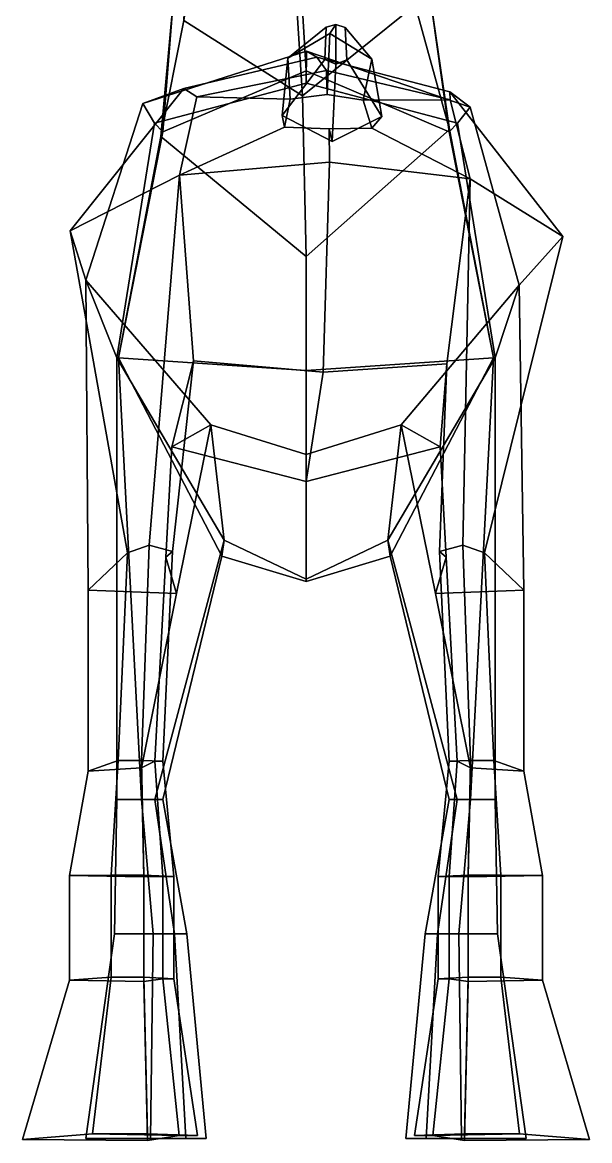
# Model space of a CAD drawing. Extents: x -101 to 82, y -151 to 354.
# Drawn here: x -81.5 to 81.5, y -151.2 to 170.4 of the extents above; entities that cross this region are included whole.
import ezdxf

# ---------------------------------------------------------------- set-up
doc = ezdxf.new("R2010")
doc.units = 0

msp = doc.modelspace()

# ---------------------------------------------------------------- linework, layer by layer
for points in [[(31.410402, 175.271545, 184.846634), (16.188528, 220.695557, 217.483261), (-2.658608, 174.608734, 220.766739), (-1.047773, 149.200211, 198.602615)], [(-35.136497, 170.925049, 184.734344), (-1.047773, 149.200211, 198.602615), (-2.658608, 174.608734, 220.766739), (-28.556501, 215.361633, 217.226913)], [(35.254559, 180.405136, 152.789444), (27.510719, 201.427094, 175.534698), (31.410402, 175.271545, 184.846634), (41.230251, 139.509827, 159.900742)], [(-41.73048, 137.53125, 159.882202), (-35.136497, 170.925049, 184.734344), (-33.845837, 196.250458, 175.361023), (-38.145973, 176.239349, 152.696121)], [(-41.158585, 138.887802, 120.85186), (-38.145973, 176.239349, 152.696121), (-1.71939, 185.054825, 150.291595), (0, 156.458618, 122.433411)], [(41.158585, 138.887802, 120.85186), (0, 156.458618, 122.433411), (-1.71939, 185.054825, 150.291595), (35.254559, 180.405136, 152.789444)], [(53.907078, 73.9496, 139.102173), (41.158585, 138.887802, 120.85186), (35.254559, 180.405136, 152.789444), (41.230251, 139.509827, 159.900742)], [(-53.907078, 73.9496, 139.102173), (-41.73048, 137.53125, 159.882202), (-38.145973, 176.239349, 152.696121), (-41.158585, 138.887802, 120.85186)], [(41.230251, 139.509827, 159.900742), (31.410402, 175.271545, 184.846634), (-1.047773, 149.200211, 198.602615), (0, 103.026436, 180.818054)], [(-41.73048, 137.53125, 159.882202), (0, 103.026436, 180.818054), (-1.047773, 149.200211, 198.602615), (-35.136497, 170.925049, 184.734344)], [(5.38526, 159.631973, -80.057076), (-6.868561, 143.61174, -70.669533), (-5.196888, 160.025024, -59.851757), (5.835191, 168.934219, -78.053284)], [(5.835191, 168.934219, -78.053284), (-5.196888, 160.025024, -59.851757), (6.861754, 167.136108, -57.362434), (8.564547, 169.779099, -77.655411)], [(8.567097, 158.325348, -80.075089), (5.38526, 159.631973, -80.057076), (5.835191, 168.934219, -78.053284), (8.564547, 169.779099, -77.655411)], [(11.292026, 168.871155, -77.600098), (8.564547, 169.779099, -77.655411), (6.861754, 167.136108, -57.362434), (18.916489, 159.746384, -57.849155)], [(8.567097, 158.325348, -80.075089), (8.564547, 169.779099, -77.655411), (11.292026, 168.871155, -77.600098), (11.7461, 159.558487, -79.528809)], [(11.7461, 159.558487, -79.528809), (11.292026, 168.871155, -77.600098), (18.916489, 159.746384, -57.849155), (21.764845, 143.280869, -68.291557)], [(-5.196888, 160.025024, -59.851757), (-4.55117, 148.253418, -50.792488), (6.123627, 149.595551, -51.984673), (6.861754, 167.136108, -57.362434)], [(18.916489, 159.746384, -57.849155), (6.861754, 167.136108, -57.362434), (6.123627, 149.595551, -51.984673), (16.411566, 148.011154, -49.051544)], [(-46.894424, 147.071457, 16.749117), (-43.558929, 141.392593, 90.707993), (0, 152.855362, 90.475754), (0.1373, 162.063141, 23.894629)], [(0.1373, 162.063141, 23.894629), (3.122683, 160.330109, -13.01123), (-35.152538, 151.305084, -17.962654), (-46.894424, 147.071457, 16.749117)], [(47.169022, 145.984482, 24.561026), (0.1373, 162.063141, 23.894629), (0, 152.855362, 90.475754), (43.558929, 141.392593, 90.707993)], [(0.1373, 162.063141, 23.894629), (47.169022, 145.984482, 24.561026), (41.365204, 150.420837, -11.607904), (3.122683, 160.330109, -13.01123)], [(3.122683, 160.330109, -13.01123), (5.885164, 156.558044, -47.613728), (-31.381207, 148.931519, -41.961479), (-35.152538, 151.305084, -17.962654)], [(-6.868561, 143.61174, -70.669533), (-6.161913, 140.266571, -57.865387), (-4.55117, 148.253418, -50.792488), (-5.196888, 160.025024, -59.851757)], [(8.567097, 158.325348, -80.075089), (7.548429, 136.106949, -72.238663), (-6.868561, 143.61174, -70.669533), (5.38526, 159.631973, -80.057076)], [(3.122683, 160.330109, -13.01123), (41.365204, 150.420837, -11.607904), (41.459686, 148.089783, -35.912094), (5.885164, 156.558044, -47.613728)], [(8.567097, 158.325348, -80.075089), (11.7461, 159.558487, -79.528809), (21.764845, 143.280869, -68.291557), (7.548429, 136.106949, -72.238663)], [(21.764845, 143.280869, -68.291557), (18.916489, 159.746384, -57.849155), (16.411566, 148.011154, -49.051544), (18.877327, 139.977219, -55.785892)], [(0, 152.855362, 90.475754), (-43.558929, 141.392593, 90.707993), (-41.158585, 138.887802, 120.85186), (0, 156.458618, 122.433411)], [(-4.55117, 148.253418, -50.792488), (-31.381207, 148.931519, -41.961479), (5.885164, 156.558044, -47.613728), (6.123627, 149.595551, -51.984673)], [(0, 152.855362, 90.475754), (0, 156.458618, 122.433411), (41.158585, 138.887802, 120.85186), (43.558929, 141.392593, 90.707993)], [(16.411566, 148.011154, -49.051544), (6.123627, 149.595551, -51.984673), (5.885164, 156.558044, -47.613728), (41.459686, 148.089783, -35.912094)], [(-67.7481, 110.396881, -28.458542), (-35.152538, 151.305084, -17.962654), (-31.381207, 148.931519, -41.961479), (-36.385792, 126.374702, -51.521122)], [(-46.894424, 147.071457, 16.749117), (-35.152538, 151.305084, -17.962654), (-67.7481, 110.396881, -28.458542), (-63.238655, 96.234146, 18.385756)], [(-6.161913, 140.266571, -57.865387), (-36.385792, 126.374702, -51.521122), (-31.381207, 148.931519, -41.961479), (-4.55117, 148.253418, -50.792488)], [(18.877327, 139.977219, -55.785892), (16.411566, 148.011154, -49.051544), (41.459686, 148.089783, -35.912094), (47.182743, 125.409004, -44.580811)], [(73.827675, 108.760857, -16.700768), (47.182743, 125.409004, -44.580811), (41.459686, 148.089783, -35.912094), (41.365204, 150.420837, -11.607904)], [(47.169022, 145.984482, 24.561026), (61.301041, 94.794983, 28.728695), (73.827675, 108.760857, -16.700768), (41.365204, 150.420837, -11.607904)], [(-63.238655, 96.234146, 18.385756), (-54.345104, 73.902657, 91.622498), (-43.558929, 141.392593, 90.707993), (-46.894424, 147.071457, 16.749117)], [(61.301041, 94.794983, 28.728695), (47.169022, 145.984482, 24.561026), (43.558929, 141.392593, 90.707993), (54.345104, 73.902657, 91.622498)], [(7.548429, 136.106949, -72.238663), (6.64972, 139.737976, -60.480267), (-6.161913, 140.266571, -57.865387), (-6.868561, 143.61174, -70.669533)], [(7.548429, 136.106949, -72.238663), (21.764845, 143.280869, -68.291557), (18.877327, 139.977219, -55.785892), (6.64972, 139.737976, -60.480267)], [(-54.345104, 73.902657, 91.622498), (-53.907078, 73.9496, 139.102173), (-41.158585, 138.887802, 120.85186), (-43.558929, 141.392593, 90.707993)], [(-6.161913, 140.266571, -57.865387), (6.64972, 139.737976, -60.480267), (6.783255, 130.113663, -64.121834), (-36.385792, 126.374702, -51.521122)], [(53.907078, 73.9496, 139.102173), (41.230251, 139.509827, 159.900742), (0, 103.026436, 180.818054), (0, 70.224342, 178.644363)], [(18.877327, 139.977219, -55.785892), (47.182743, 125.409004, -44.580811), (6.783255, 130.113663, -64.121834), (6.64972, 139.737976, -60.480267)], [(54.345104, 73.902657, 91.622498), (43.558929, 141.392593, 90.707993), (41.158585, 138.887802, 120.85186), (53.907078, 73.9496, 139.102173)], [(-53.907078, 73.9496, 139.102173), (0, 70.224342, 178.644363), (0, 103.026436, 180.818054), (-41.73048, 137.53125, 159.882202)], [(4.911789, 69.741997, -53.802326), (-32.35458, 73.052254, -45.869423), (-36.385792, 126.374702, -51.521122), (6.783255, 130.113663, -64.121834)], [(4.911789, 69.741997, -53.802326), (6.783255, 130.113663, -64.121834), (47.182743, 125.409004, -44.580811), (40.486309, 72.210518, -39.820038)], [(-36.385792, 126.374702, -51.521122), (-45.03627, 20.048866, -56.062744), (-51.291134, 17.836159, -51.858856), (-67.7481, 110.396881, -28.458542)], [(-36.385792, 126.374702, -51.521122), (-32.35458, 73.052254, -45.869423), (-38.364861, 18.202591, -52.555046), (-45.03627, 20.048866, -56.062744)], [(47.182743, 125.409004, -44.580811), (45.03627, 20.048866, -56.062744), (38.364861, 18.202591, -52.555046), (40.486309, 72.210518, -39.820038)], [(47.182743, 125.409004, -44.580811), (73.827675, 108.760857, -16.700768), (51.291134, 17.836159, -51.858856), (45.03627, 20.048866, -56.062744)], [(-63.238655, 96.234146, 18.385756), (-67.7481, 110.396881, -28.458542), (-51.291134, 17.836159, -51.858856), (-62.607708, 7.110842, 3.140622)], [(61.301041, 94.794983, 28.728695), (62.607708, 7.110842, 3.140622), (51.291134, 17.836159, -51.858856), (73.827675, 108.760857, -16.700768)], [(-27.36191, 54.676186, 23.966549), (-23.488531, 21.465494, 92.533913), (-54.345104, 73.902657, 91.622498), (-63.238655, 96.234146, 18.385756)], [(-63.238655, 96.234146, 18.385756), (-62.607708, 7.110842, 3.140622), (-37.172649, 6.115167, 7.72651), (-27.36191, 54.676186, 23.966549)], [(27.36191, 54.676186, 23.966549), (61.301041, 94.794983, 28.728695), (54.345104, 73.902657, 91.622498), (23.488531, 21.465494, 92.533913)], [(61.301041, 94.794983, 28.728695), (27.36191, 54.676186, 23.966549), (37.172649, 6.115167, 7.72651), (62.607708, 7.110842, 3.140622)], [(-47.286907, -53.09153, 127.881454), (-53.907078, 73.9496, 139.102173), (-54.345104, 73.902657, 91.622498), (-54.345104, -53.09153, 109.533401)], [(0, 9.563411, 139.102173), (0, 70.224342, 178.644363), (-53.907078, 73.9496, 139.102173), (-24.206289, 16.853746, 125.941948)], [(-41.158585, -53.09153, 122.686623), (-24.206289, 16.853746, 125.941948), (-53.907078, 73.9496, 139.102173), (-47.286907, -53.09153, 127.881454)], [(0, 9.563411, 139.102173), (24.206289, 16.853746, 125.941948), (53.907078, 73.9496, 139.102173), (0, 70.224342, 178.644363)], [(41.158585, -53.09153, 122.686623), (47.286907, -53.09153, 127.881454), (53.907078, 73.9496, 139.102173), (24.206289, 16.853746, 125.941948)], [(47.286907, -53.09153, 127.881454), (54.345104, -53.09153, 109.533401), (54.345104, 73.902657, 91.622498), (53.907078, 73.9496, 139.102173)], [(-43.413532, -53.09153, 109.943535), (-54.345104, -53.09153, 109.533401), (-54.345104, 73.902657, 91.622498), (-23.488531, 21.465494, 92.533913)], [(-38.364861, 18.202591, -52.555046), (-32.35458, 73.052254, -45.869423), (-38.593945, 48.289997, -23.371063), (-40.275738, 16.597294, -49.505184)], [(0, 38.370499, -23.170095), (-38.593945, 48.289997, -23.371063), (-32.35458, 73.052254, -45.869423), (4.911789, 69.741997, -53.802326)], [(0, 38.370499, -23.170095), (4.911789, 69.741997, -53.802326), (40.486309, 72.210518, -39.820038), (38.593945, 48.289997, -23.371063)], [(43.413532, -53.09153, 109.943535), (23.488531, 21.465494, 92.533913), (54.345104, 73.902657, 91.622498), (54.345104, -53.09153, 109.533401)], [(40.486309, 72.210518, -39.820038), (38.364861, 18.202591, -52.555046), (40.275738, 16.597294, -49.505184), (38.593945, 48.289997, -23.371063)], [(-37.172649, 6.115167, 7.72651), (-40.275738, 16.597294, -49.505184), (-38.593945, 48.289997, -23.371063), (-27.36191, 54.676186, 23.966549)], [(-27.36191, 54.676186, 23.966549), (-38.593945, 48.289997, -23.371063), (0, 38.370499, -23.170095), (0, 46.139107, 23.966549)], [(0, 46.139107, 23.966549), (0, 10.263799, 92.760864), (-23.488531, 21.465494, 92.533913), (-27.36191, 54.676186, 23.966549)], [(0, 46.139107, 23.966549), (27.36191, 54.676186, 23.966549), (23.488531, 21.465494, 92.533913), (0, 10.263799, 92.760864)], [(27.36191, 54.676186, 23.966549), (0, 46.139107, 23.966549), (0, 38.370499, -23.170095), (38.593945, 48.289997, -23.371063)], [(37.172649, 6.115167, 7.72651), (27.36191, 54.676186, 23.966549), (38.593945, 48.289997, -23.371063), (40.275738, 16.597294, -49.505184)], [(-47.286907, -41.908577, -56.646675), (-54.008678, -41.908577, -56.646675), (-51.291134, 17.836159, -51.858856), (-45.03627, 20.048866, -56.062744)], [(-45.03627, 20.048866, -56.062744), (-38.364861, 18.202591, -52.555046), (-41.158585, -42.062054, -56.646675), (-47.286907, -41.908577, -56.646675)], [(-43.413532, -53.09153, 109.943535), (-23.488531, 21.465494, 92.533913), (-24.206289, 16.853746, 125.941948), (-41.158585, -53.09153, 122.686623)], [(0, 10.263799, 92.760864), (0, 9.563411, 139.102173), (-24.206289, 16.853746, 125.941948), (-23.488531, 21.465494, 92.533913)], [(0, 10.263799, 92.760864), (23.488531, 21.465494, 92.533913), (24.206289, 16.853746, 125.941948), (0, 9.563411, 139.102173)], [(43.413532, -53.09153, 109.943535), (41.158585, -53.09153, 122.686623), (24.206289, 16.853746, 125.941948), (23.488531, 21.465494, 92.533913)], [(45.03627, 20.048866, -56.062744), (47.286907, -41.908577, -56.646675), (41.158585, -42.062054, -56.646675), (38.364861, 18.202591, -52.555046)], [(47.286907, -41.908577, -56.646675), (45.03627, 20.048866, -56.062744), (51.291134, 17.836159, -51.858856), (54.008678, -41.908577, -56.646675)], [(-51.291134, 17.836159, -51.858856), (-54.008678, -41.908577, -56.646675), (-62.607708, -44.924271, -9.015965), (-62.607708, 7.110842, 3.140622)], [(-43.403915, -42.070488, -56.646675), (-40.275738, 16.597294, -49.505184), (-37.172649, 6.115167, 7.72651), (-47.286907, -43.948242, -9.015965)], [(-41.158585, -42.062054, -56.646675), (-38.364861, 18.202591, -52.555046), (-40.275738, 16.597294, -49.505184), (-43.403915, -42.070488, -56.646675)], [(43.403915, -42.070488, -56.646675), (47.286907, -43.948242, -9.015965), (37.172649, 6.115167, 7.72651), (40.275738, 16.597294, -49.505184)], [(41.158585, -42.062054, -56.646675), (43.403915, -42.070488, -56.646675), (40.275738, 16.597294, -49.505184), (38.364861, 18.202591, -52.555046)], [(51.291134, 17.836159, -51.858856), (62.607708, 7.110842, 3.140622), (62.607708, -44.924271, -9.015965), (54.008678, -41.908577, -56.646675)], [(-62.607708, 7.110842, 3.140622), (-62.607708, -44.924271, -9.015965), (-47.286907, -43.948242, -9.015965), (-37.172649, 6.115167, 7.72651)], [(62.607708, 7.110842, 3.140622), (37.172649, 6.115167, 7.72651), (47.286907, -43.948242, -9.015965), (62.607708, -44.924271, -9.015965)], [(-67.94841, -74.908516, -37.18877), (-62.607708, -44.924271, -9.015965), (-54.008678, -41.908577, -56.646675), (-55.948837, -74.855057, -68.773438)], [(-46.568909, -75.304741, -37.18877), (-47.286907, -43.948242, -9.015965), (-62.607708, -44.924271, -9.015965), (-67.94841, -74.908516, -37.18877)], [(-55.948837, -74.855057, -68.773438), (-54.008678, -41.908577, -56.646675), (-47.286907, -41.908577, -56.646675), (-46.568909, -74.855057, -69.916824)], [(-38.017105, -75.234047, -69.576897), (-46.568909, -74.855057, -69.916824), (-47.286907, -41.908577, -56.646675), (-41.158585, -42.062054, -56.646675)], [(-46.568909, -75.304741, -37.18877), (-41.150352, -75.254852, -68.746597), (-43.403915, -42.070488, -56.646675), (-47.286907, -43.948242, -9.015965)], [(-41.150352, -75.254852, -68.746597), (-38.017105, -75.234047, -69.576897), (-41.158585, -42.062054, -56.646675), (-43.403915, -42.070488, -56.646675)], [(38.017105, -75.234047, -69.576897), (41.158585, -42.062054, -56.646675), (47.286907, -41.908577, -56.646675), (46.568909, -74.855057, -69.916824)], [(41.150352, -75.254852, -68.746597), (43.403915, -42.070488, -56.646675), (41.158585, -42.062054, -56.646675), (38.017105, -75.234047, -69.576897)], [(46.568909, -75.304741, -37.18877), (47.286907, -43.948242, -9.015965), (43.403915, -42.070488, -56.646675), (41.150352, -75.254852, -68.746597)], [(55.948837, -74.855057, -68.773438), (46.568909, -74.855057, -69.916824), (47.286907, -41.908577, -56.646675), (54.008678, -41.908577, -56.646675)], [(46.568909, -75.304741, -37.18877), (67.94841, -74.908516, -37.18877), (62.607708, -44.924271, -9.015965), (47.286907, -43.948242, -9.015965)], [(67.94841, -74.908516, -37.18877), (55.948837, -74.855057, -68.773438), (54.008678, -41.908577, -56.646675), (62.607708, -44.924271, -9.015965)], [(-37.776047, -91.685242, 93.965332), (-55.047932, -91.685242, 93.317314), (-54.345104, -53.09153, 109.533401), (-43.413532, -53.09153, 109.943535)], [(-43.895985, -91.685242, 122.307228), (-47.286907, -53.09153, 127.881454), (-54.345104, -53.09153, 109.533401), (-55.047932, -91.685242, 93.317314)], [(-43.895985, -91.685242, 122.307228), (-34.213234, -91.685242, 114.099396), (-41.158585, -53.09153, 122.686623), (-47.286907, -53.09153, 127.881454)], [(-34.213234, -91.685242, 114.099396), (-37.776047, -91.685242, 93.965332), (-43.413532, -53.09153, 109.943535), (-41.158585, -53.09153, 122.686623)], [(34.213234, -91.685242, 114.099396), (41.158585, -53.09153, 122.686623), (43.413532, -53.09153, 109.943535), (37.776047, -91.685242, 93.965332)], [(43.895985, -91.685242, 122.307228), (47.286907, -53.09153, 127.881454), (41.158585, -53.09153, 122.686623), (34.213234, -91.685242, 114.099396)], [(37.776047, -91.685242, 93.965332), (43.413532, -53.09153, 109.943535), (54.345104, -53.09153, 109.533401), (55.047932, -91.685242, 93.317314)], [(43.895985, -91.685242, 122.307228), (55.047932, -91.685242, 93.317314), (54.345104, -53.09153, 109.533401), (47.286907, -53.09153, 127.881454)], [(-67.94841, -105.044395, -17.040602), (-67.94841, -74.908516, -37.18877), (-55.948837, -74.855057, -68.773438), (-55.948837, -104.180672, -46.470955)], [(-46.568909, -105.440613, -17.040602), (-46.568909, -75.304741, -37.18877), (-67.94841, -74.908516, -37.18877), (-67.94841, -105.044395, -17.040602)], [(-55.948837, -104.180672, -46.470955), (-55.948837, -74.855057, -68.773438), (-46.568909, -74.855057, -69.916824), (-46.568909, -104.180672, -46.61388)], [(-38.017105, -104.600998, -46.571392), (-46.568909, -104.180672, -46.61388), (-46.568909, -74.855057, -69.916824), (-38.017105, -75.234047, -69.576897)], [(-46.568909, -105.440613, -17.040602), (-41.150352, -104.624084, -46.467598), (-41.150352, -75.254852, -68.746597), (-46.568909, -75.304741, -37.18877)], [(-41.150352, -104.624084, -46.467598), (-38.017105, -104.600998, -46.571392), (-38.017105, -75.234047, -69.576897), (-41.150352, -75.254852, -68.746597)], [(38.017105, -104.600998, -46.571392), (38.017105, -75.234047, -69.576897), (46.568909, -74.855057, -69.916824), (46.568909, -104.180672, -46.61388)], [(41.150352, -104.624084, -46.467598), (41.150352, -75.254852, -68.746597), (38.017105, -75.234047, -69.576897), (38.017105, -104.600998, -46.571392)], [(46.568909, -105.440613, -17.040602), (46.568909, -75.304741, -37.18877), (41.150352, -75.254852, -68.746597), (41.150352, -104.624084, -46.467598)], [(55.948837, -104.180672, -46.470955), (46.568909, -104.180672, -46.61388), (46.568909, -74.855057, -69.916824), (55.948837, -74.855057, -68.773438)], [(46.568909, -105.440613, -17.040602), (67.94841, -105.044395, -17.040602), (67.94841, -74.908516, -37.18877), (46.568909, -75.304741, -37.18877)], [(67.94841, -105.044395, -17.040602), (55.948837, -104.180672, -46.470955), (55.948837, -74.855057, -68.773438), (67.94841, -74.908516, -37.18877)], [(-34.56617, -150.544403, 93.810539), (-63.237495, -150.544403, 92.650581), (-55.047932, -91.685242, 93.317314), (-37.776047, -91.685242, 93.965332)], [(-44.725266, -150.544403, 144.542511), (-43.895985, -91.685242, 122.307228), (-55.047932, -91.685242, 93.317314), (-63.237495, -150.544403, 92.650581)], [(-44.725266, -150.544403, 144.542511), (-28.651897, -150.544403, 129.85051), (-34.213234, -91.685242, 114.099396), (-43.895985, -91.685242, 122.307228)], [(-28.651897, -150.544403, 129.85051), (-34.56617, -150.544403, 93.810539), (-37.776047, -91.685242, 93.965332), (-34.213234, -91.685242, 114.099396)], [(28.651897, -150.544403, 129.85051), (34.213234, -91.685242, 114.099396), (37.776047, -91.685242, 93.965332), (34.56617, -150.544403, 93.810539)], [(44.725266, -150.544403, 144.542511), (43.895985, -91.685242, 122.307228), (34.213234, -91.685242, 114.099396), (28.651897, -150.544403, 129.85051)], [(34.56617, -150.544403, 93.810539), (37.776047, -91.685242, 93.965332), (55.047932, -91.685242, 93.317314), (63.237495, -150.544403, 92.650581)], [(44.725266, -150.544403, 144.542511), (63.237495, -150.544403, 92.650581), (55.047932, -91.685242, 93.317314), (43.895985, -91.685242, 122.307228)], [(-81.505669, -150.789139, 24.581087), (-67.94841, -105.044395, -17.040602), (-55.948837, -104.180672, -46.470955), (-61.346378, -149.202667, -42.414841)], [(-45.588093, -151.157913, 24.581087), (-46.568909, -105.440613, -17.040602), (-67.94841, -105.044395, -17.040602), (-81.505669, -150.789139, 24.581087)], [(-61.346378, -149.202667, -42.414841), (-55.948837, -104.180672, -46.470955), (-46.568909, -104.180672, -46.61388), (-45.588093, -149.202667, -43.110992)], [(-31.221062, -149.699692, -42.90403), (-45.588093, -149.202667, -43.110992), (-46.568909, -104.180672, -46.61388), (-38.017105, -104.600998, -46.571392)], [(-45.588093, -151.157913, 24.581087), (-36.484921, -149.72702, -42.398499), (-41.150352, -104.624084, -46.467598), (-46.568909, -105.440613, -17.040602)], [(-36.484921, -149.72702, -42.398499), (-31.221062, -149.699692, -42.90403), (-38.017105, -104.600998, -46.571392), (-41.150352, -104.624084, -46.467598)], [(31.221062, -149.699692, -42.90403), (38.017105, -104.600998, -46.571392), (46.568909, -104.180672, -46.61388), (45.588093, -149.202667, -43.110992)], [(36.484921, -149.72702, -42.398499), (41.150352, -104.624084, -46.467598), (38.017105, -104.600998, -46.571392), (31.221062, -149.699692, -42.90403)], [(45.588093, -151.157913, 24.581087), (46.568909, -105.440613, -17.040602), (41.150352, -104.624084, -46.467598), (36.484921, -149.72702, -42.398499)], [(61.346378, -149.202667, -42.414841), (45.588093, -149.202667, -43.110992), (46.568909, -104.180672, -46.61388), (55.948837, -104.180672, -46.470955)], [(45.588093, -151.157913, 24.581087), (81.505669, -150.789139, 24.581087), (67.94841, -105.044395, -17.040602), (46.568909, -105.440613, -17.040602)], [(81.505669, -150.789139, 24.581087), (61.346378, -149.202667, -42.414841), (55.948837, -104.180672, -46.470955), (67.94841, -105.044395, -17.040602)], [(-81.505669, -150.789139, 24.581087), (-61.346378, -149.202667, -42.414841), (-36.484921, -149.72702, -42.398499), (-45.588093, -151.157913, 24.581087)], [(-63.237495, -150.544403, 92.650581), (-34.56617, -150.544403, 93.810539), (-28.651897, -150.544403, 129.85051), (-44.725266, -150.544403, 144.542511)], [(-61.346378, -149.202667, -42.414841), (-45.588093, -149.202667, -43.110992), (-31.221062, -149.699692, -42.90403), (-36.484921, -149.72702, -42.398499)], [(63.237495, -150.544403, 92.650581), (44.725266, -150.544403, 144.542511), (28.651897, -150.544403, 129.85051), (34.56617, -150.544403, 93.810539)], [(61.346378, -149.202667, -42.414841), (36.484921, -149.72702, -42.398499), (31.221062, -149.699692, -42.90403), (45.588093, -149.202667, -43.110992)], [(81.505669, -150.789139, 24.581087), (45.588093, -151.157913, 24.581087), (36.484921, -149.72702, -42.398499), (61.346378, -149.202667, -42.414841)]]:
    msp.add_3dface(points)

doc.saveas('drawing.dxf')
